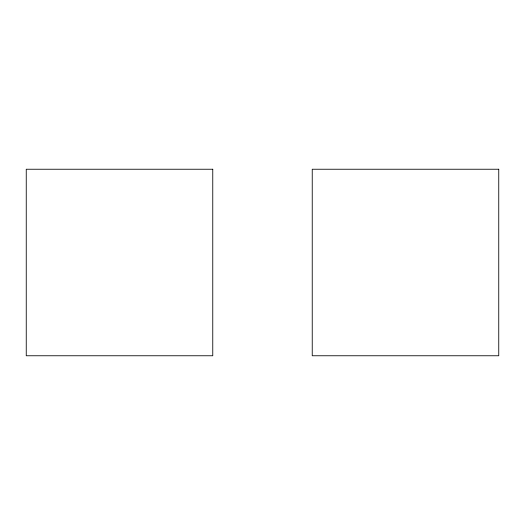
<?xml version="1.0" encoding="UTF-8"?>
<svg xmlns="http://www.w3.org/2000/svg" width="525" height="525" viewBox="0 0 525 525"><rect width="100%" height="100%" fill="white"/><g stroke="black" fill="none" stroke-linecap="round" stroke-linejoin="round"><path stroke-width="0.79" d="M212.763 169.24L26.25 169.24L26.25 355.76L212.763 355.76L212.763 169.24M498.75 169.24L312.237 169.24L312.237 355.76L498.75 355.76L498.75 169.24"/></g></svg>
